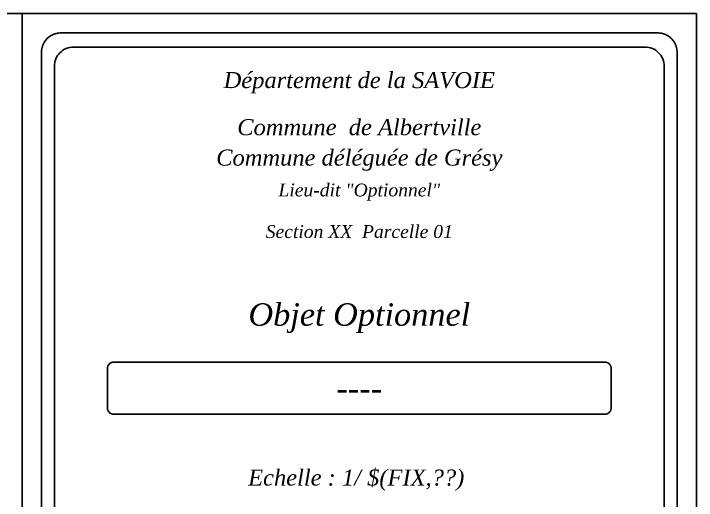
# Model space of a CAD drawing. Header units: metres. Extents: x 9606 to 9900, y 4805 to 4952.
# Drawn here: x 9857.46 to 9900, y 4869.69 to 4900 of the extents above; entities that cross this region are included whole.
import ezdxf
from ezdxf.enums import TextEntityAlignment as Align

# ---------------------------------------------------------------- set-up
doc = ezdxf.new("R2010")
doc.units = ezdxf.units.M
doc.header["$LTSCALE"] = 2
doc.layers.add('CARTOUCHE', color=7, linetype='Continuous')
doc.layers.add('Titre', color=7, linetype='Continuous')
doc.styles.add('CARTOUCHE', font='timesi.ttf', dxfattribs={"height": 1})

msp = doc.modelspace()

# ---------------------------------------------------------------- linework, layer by layer
at = {"layer": 'CARTOUCHE'}
msp.add_lwpolyline([(9858, 4900), (9900, 4900), (9900, 4840.6), (9858, 4840.6), (9858, 4900)], dxfattribs=at)
at = {"layer": 'CARTOUCHE', "const_width": 0.1}
for points in [[(9860.4, 4898.8), (9897.6, 4898.8, -0.414214), (9898.8, 4897.6), (9898.8, 4843, -0.414214), (9897.6, 4841.8), (9860.4, 4841.8, -0.414214), (9859.2, 4843), (9859.2, 4897.6, -0.414214)], [(9879.422, 4878.298), (9894.295, 4878.298, -0.414214), (9894.695, 4877.898), (9894.695, 4875.45, -0.414214), (9894.295, 4875.05), (9879.422, 4875.05), (9863.705, 4875.05, -0.414214), (9863.305, 4875.45), (9863.305, 4877.898, -0.414214), (9863.705, 4878.298)]]:
    msp.add_lwpolyline(points, format="xyb", close=True, dxfattribs=at)
at = {"layer": 'CARTOUCHE', "flags": 128}
msp.add_lwpolyline([(9898, 4866.388), (9898, 4870.3), (9898, 4896.72, 0.414214), (9896.8, 4897.92), (9861.2, 4897.92, 0.414214), (9860, 4896.72), (9860, 4870.3), (9860, 4868.883, -0.004587), (9860, 4866.259, 0.009813)], format="xyb", dxfattribs=at)
at = {"layer": 'Titre', "color": 7}
msp.add_lwpolyline([(9816, 4900), (9858, 4900), (9858, 4840.6), (9816, 4840.6), (9816, 4900)], dxfattribs=at)

# ---------------------------------------------------------------- texts
at = {"layer": 'CARTOUCHE', "style": 'CARTOUCHE', "width": 1.01}
for s, height, p in [('Département de la SAVOIE', 1, (9879, 4895.862)), ('Commune  de Albertville', 1, (9879, 4892.93)), ('Commune déléguée de Grésy', 1, (9879, 4891.035)), ('Objet Optionnel', 1.4, (9879, 4881.262)), ('----', 1.4, (9879, 4876.674)), ('Echelle : 1/ $(FIX,??) ', 1, (9879, 4871.108))]:
    msp.add_text(s, height=height, dxfattribs=at).set_placement(p, align=Align.MIDDLE_CENTER)
for s, p in [('Lieu-dit "Optionnel"', (9879, 4888.912)), ('Section XX  Parcelle 01', (9879, 4886.446))]:
    msp.add_text(s, height=0.8, rotation=0, dxfattribs=at).set_placement(p, align=Align.MIDDLE)

doc.saveas('drawing.dxf')
